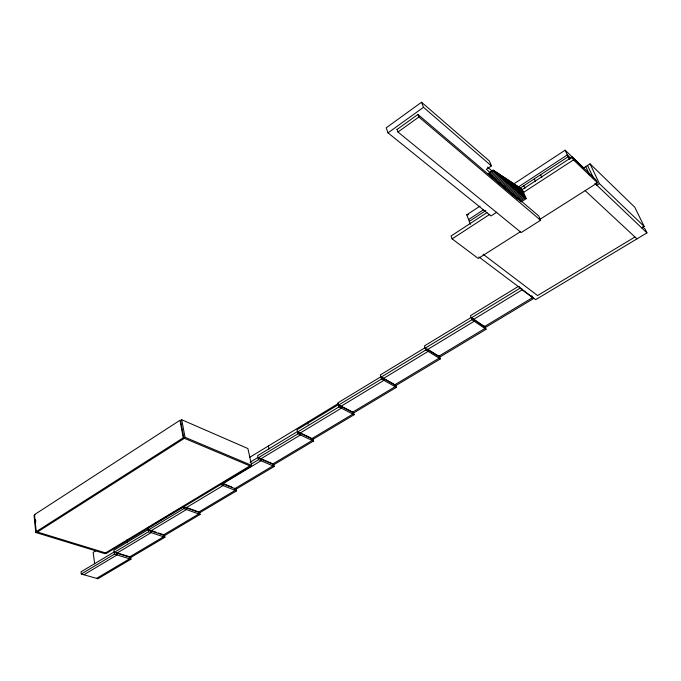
<?xml version="1.0" encoding="UTF-8"?>
<svg xmlns="http://www.w3.org/2000/svg" width="681" height="681" viewBox="0 0 681 681"><rect width="100%" height="100%" fill="white"/><g stroke="black" fill="none" stroke-linecap="round" stroke-linejoin="round"><path stroke-width="1.02" d="M490.388 172.727L486.362 169.28L491.41 165.892L489.392 160.988L421.539 102.244L386.221 127.798L388.017 132.863L491.01 215.979L496.781 212.225M388.017 132.863L423.488 107.317L421.539 102.244M397.049 129.467L417.93 114.451L517.271 198.912M521.237 201.065L538.765 215.988L540.595 220.261L521.203 232.553L397.968 132.012L418.892 116.996L417.845 114.238M520.284 201.04L525.247 197.822L521.357 188.671L522.318 189.505L526.209 198.656L521.254 201.857L488.166 173.715L493.112 170.037L494.151 170.922M488.166 173.715L493.231 170.318L526.209 198.656M493.342 178.116L498.39 174.753L497.683 173.051L498.705 173.927M494.363 178.984L499.411 175.63L498.586 173.646L499.607 174.532M497.436 181.597L502.467 178.26L501.293 175.434L502.306 176.311M498.449 182.465L503.48 179.129L502.195 176.03L503.208 176.898M499.471 183.325L504.493 179.997L503.089 176.617L504.093 177.486M501.497 185.053L506.511 181.733L504.868 177.792L505.872 178.66M502.501 185.904L507.515 182.602L505.762 178.379L506.758 179.239M503.506 186.764L508.52 183.461L506.647 178.967L507.643 179.827M470.409 224.321L466.766 214.838L480.054 206.105M513.729 183.964L565.119 150.178L583.498 167.773M506.519 189.327L511.516 186.032L509.286 180.703L510.282 181.563M507.515 190.169L512.512 186.892L510.163 181.282L511.159 182.142M508.511 191.02L513.508 187.743L511.039 181.861L512.027 182.712M468.579 219.563L483.697 209.663M517.5 187.539L567.316 154.927L571.146 158.579M510.495 192.706L515.483 189.437L512.776 183.01L513.763 183.861M511.482 193.549L516.47 190.288L513.644 183.581L514.632 184.432M469.277 221.376L485.8 210.574M519.492 188.552L568.15 156.741L570.448 158.928M512.47 194.391L517.449 191.131L514.513 184.151L515.491 185.002M486.924 212.6L451.052 236.001L452.107 238.869L478.241 258.465L520.42 231.71M522.361 189.471L572.125 157.005L596.139 179.988L597.475 182.831L539.258 219.759M514.436 196.06L519.416 192.817L516.241 185.292L517.211 186.134M515.415 196.894L520.395 193.659L517.092 185.862L518.922 187.266M452.107 238.869L489.818 214.328M523.587 192.357L573.462 159.89L597.475 182.831M516.394 197.728L521.365 194.494L517.952 186.424M517.373 198.554L522.336 195.328L518.803 186.986L519.773 187.828M519.314 200.214L524.276 196.996L520.505 188.109L521.476 188.943M35.072 514.836L34.05 515.491L35.804 532.499L105.044 553.704L106.057 553.091M181.733 419.751L180.542 420.526L183.827 438.053L185.036 437.287L251.612 465.387L247.901 448.549L181.733 419.751L185.036 437.287M583.302 168.181L590.044 163.84L634.76 207.203L644.141 226.398L641.698 227.88M36.246 531.665L183.257 437.815L250.94 466.315L106.585 553.253L36.246 531.665L34.484 514.649L179.98 420.279L183.257 437.815M35.804 532.499L36.834 531.844M37.421 532.031L184.398 438.3M644.141 226.398L599.425 183.632L596.879 185.241L595.994 183.359M518.232 286.48L470.486 315.635L471.976 319.721L486.081 329.298L439.747 357.108L425.242 348.153L471.976 319.721M520.046 288.208L471.312 317.899L485.408 327.493L533.691 298.465L520.046 288.208L519.433 286.684M425.089 347.702L380.304 374.959L381.539 379.019L396.41 387.353L353.643 412.941L338.448 405.144L381.539 379.019M473.542 319.423L522.208 289.834L521.595 288.31M440.352 358.904L425.846 349.966L380.985 377.214L395.857 385.565L440.352 358.904L439.398 356.078M95.868 550.733L93.161 552.376L94.659 563.808M249.535 457.428L338.278 403.544M427.532 349.574L474.206 321.236L473.38 318.963L471.141 317.448L424.484 345.897L425.846 349.966M383.343 378.534L428.136 351.379L427.387 349.123M354.146 414.72L338.942 406.94L297.529 432.018L313.005 439.288L354.146 414.72L353.592 412.771M340.849 406.378L383.888 380.339L383.207 378.083M250.012 462.288L258.031 457.445M313.464 441.058L297.972 433.806L258.133 457.887L273.864 464.672L313.464 441.058L312.945 439.032M299.972 433.167L341.351 408.174L340.73 405.927L338.329 404.693L296.967 429.779L297.972 433.806M251.391 463.974L258.533 459.666L274.273 466.434L236.137 489.137L222.696 483.808L261.019 460.739L260.517 458.517M260.619 458.96L300.423 434.955L299.861 432.716M105.529 552.929L249.927 465.881M149.709 526.762L147.93 527.835L148.56 531.767L164.921 537.241L164.572 535.189M151.488 525.689L154.153 524.081M155.932 523.008L166.607 516.581M168.386 515.508L171.05 513.9M172.829 512.827L174.608 511.754M176.388 510.682L183.504 506.4L183.896 508.596L200.078 514.47L199.703 512.47M250.438 466.102L251.612 465.387M484.251 326.71L532.568 297.623L531.793 295.69M634.956 236.997L537.598 295.554L483.093 254.209M183.896 508.596L148.279 530.014L164.632 535.504L200.078 514.47M186.134 507.771L223.053 485.579L222.61 483.365M438.555 356.367L484.915 328.506L483.859 325.654M114.144 551.959L81.022 571.844L81.286 574.006L97.928 578.756L130.965 559.22L130.65 557.126M148.56 531.767L114.204 552.393L130.709 557.501L164.921 537.241M642.762 226.824L645.06 229.02L646.95 232.876L535.692 299.649L478.862 256.916M150.867 530.882L186.458 509.524L186.058 507.328M394.631 384.876L439.16 358.163L438.402 355.925L428.23 349.642M81.286 574.006L114.451 554.13L130.965 559.22M116.809 553.202L151.148 532.636L150.79 530.448L148.211 529.58L113.897 550.222L114.451 554.13M352.392 412.294L395.184 386.672L394.495 384.433M83.916 574.755L117.055 554.938L116.749 552.768L128.317 556.351M311.736 438.692L352.894 414.082L352.264 411.852M272.57 464.11L312.187 440.462L311.617 438.249M234.826 488.609L272.979 465.872L272.468 463.667L258.857 457.802M198.418 512.248L235.192 490.371L234.732 488.175M236.077 488.839L236.511 490.89L199.746 512.733L183.581 506.834M163.278 535.053L198.75 513.993L198.341 511.806M129.347 557.075L163.576 536.79L163.21 534.619L158.435 533.019M96.557 578.365L129.603 558.803L129.288 556.649M466.766 214.838L468.588 214.66M151.744 530.771L156.519 532.372M187.003 507.677L197.396 511.465M220.533 484.583L236.511 490.89M223.538 483.74L231.932 487.068M299.044 432.333L297.418 431.567L257.631 455.666L258.533 459.666M301.674 433.567L310.715 437.823M341.615 406.387L351.379 411.401M393.627 383.948L380.849 376.763L337.836 402.897L338.942 406.94M474.197 319.525L484.08 326.259M418.892 116.996L540.595 220.261M518.054 198.35L519.646 199.703M490.014 174.906L488.975 174.03L489.205 174.6L494.27 171.212L494.031 170.642L495.061 171.527M488.047 173.425L489.086 174.31M487.587 167.151L492.423 171.297M497.802 173.332L496.772 172.455L497.36 173.868L492.312 177.239L491.725 175.817M496.892 172.736L495.862 171.85L496.33 172.983L491.273 176.362L490.814 175.221M495.981 172.131L494.951 171.246L495.3 172.097L490.243 175.477L489.894 174.625M509.405 180.984L508.409 180.124L510.52 185.181L505.515 188.475L504.723 186.56M508.528 180.405L507.524 179.546L509.524 184.321L504.51 187.615L503.77 185.819M423.488 107.317L491.41 165.892M504.987 178.073L503.983 177.205L505.506 180.865L500.484 184.193L499.786 182.499M501.412 175.715L500.399 174.838L501.454 177.383L496.415 180.729L495.717 179.035M500.509 175.119L499.496 174.242L500.433 176.507L495.393 179.861L494.576 177.877M520.625 188.39L519.654 187.547L523.306 196.162L518.343 199.388L517.543 197.473M516.351 185.572L515.372 184.721L518.437 191.974L513.457 195.226L512.699 193.413M512.895 183.291L511.908 182.44L514.495 188.594L509.499 191.863L508.69 189.905M585.141 190.62L636.965 238.869M594.811 183.266L646.95 232.876M590.044 163.84L599.425 183.632M587.541 165.449L593.764 178.643M585.737 166.615L589.669 174.974M572.125 157.005L573.462 159.89M565.119 150.178L569.418 159.482M540.603 174.745L541.812 177.486M534.33 178.848L535.521 181.589M523.817 185.717L524.983 188.458M485.017 326.437L486.081 329.298M396.972 129.254L397.968 132.012M395.797 385.369L396.41 387.353M307.523 422.22L308.05 424.28M273.813 464.442L274.273 466.434M268.374 445.987L269.072 449.009M126.802 539.948L127.228 542.808M35.591 519.833L35.795 521.842"/></g></svg>
